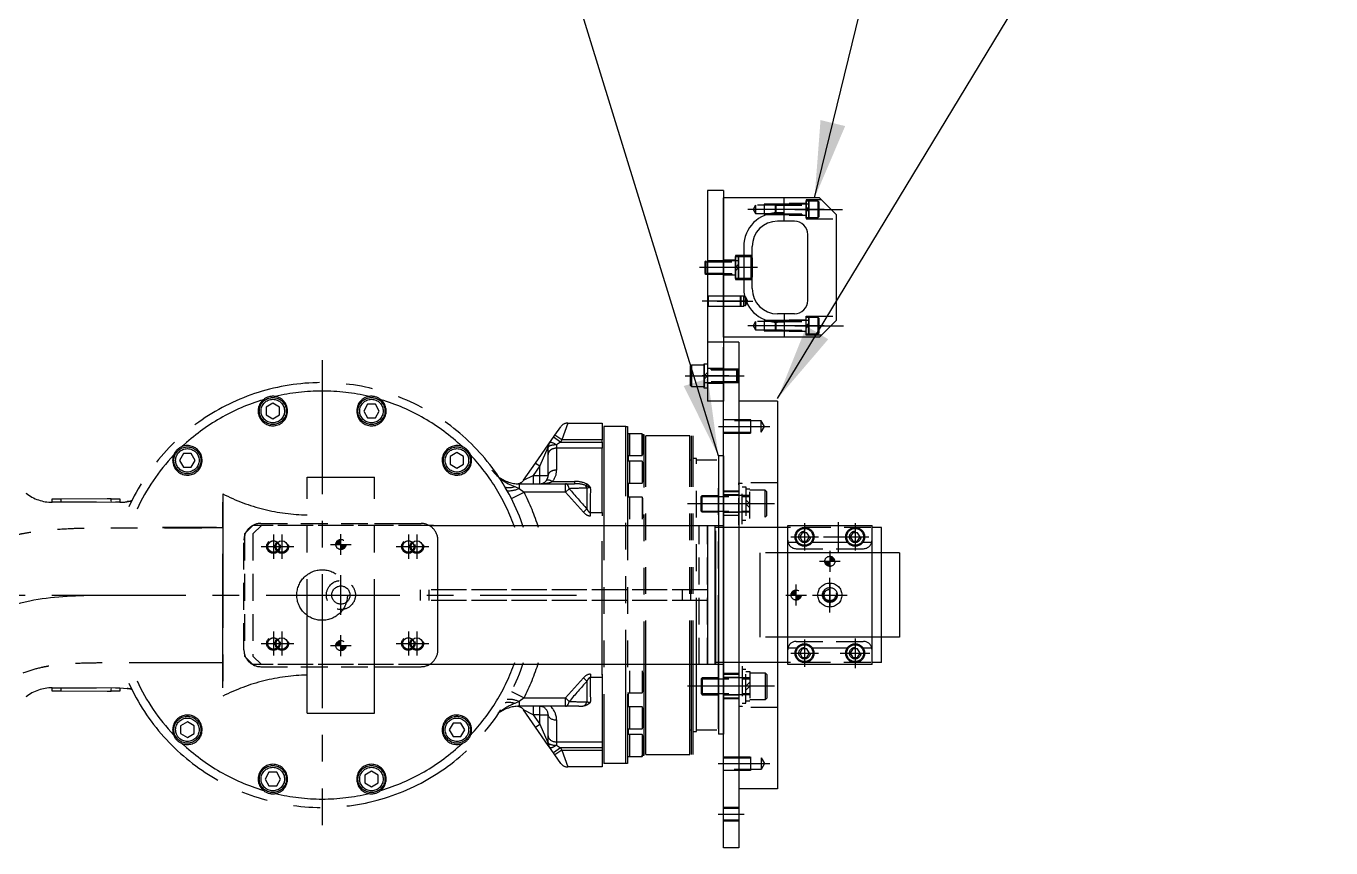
# Model space of a CAD drawing. Extents: x -2384 to 29887, y -2542 to 22350.
# Drawn here: x 3274 to 4048, y 2813 to 3300 of the extents above; entities that cross this region are included whole.
import ezdxf

# ---------------------------------------------------------------- set-up
doc = ezdxf.new("R2010")
doc.units = 0
doc.header["$LTSCALE"] = 63.5
doc.header["$MEASUREMENT"] = 0
for name, pattern in [('CENTER', [2, 1.25, -0.25, 0.25, -0.25]), ('HIDDEN', [0.375, 0.25, -0.125]), ('PHANTOM', [2.5, 1.25, -0.25, 0.25, -0.25, 0.25, -0.25])]:
    doc.linetypes.add(name, pattern=pattern)
doc.layers.get('0').update_dxf_attribs({"linetype": 'CONTINUOUS'})
for name, color, linetype in [('1', 4, 'HIDDEN'), ('2', 2, 'CENTER'), ('3', 3, 'CONTINUOUS'), ('4', 6, 'PHANTOM'), ('5', 1, 'PHANTOM'), ('Umbilical', 1, 'PHANTOM')]:
    doc.layers.add(name, color=color, linetype=linetype)
doc.styles.add('ROMANS', font='ROMANS.shx')
doc.styles.get("Standard").update_dxf_attribs({"font": 'romans.shx'})
doc.dimstyles.get("Standard").update_dxf_attribs({"dimtxt": 0.18, "dimasz": 0.18, "dimexe": 0.18, "dimexo": 0.0625, "dimgap": 0.09, "dimtad": 0, "dimtih": 1, "dimtoh": 1, "dimdec": 4, "dimzin": 0, "dimdsep": 46, "dimtxsty": 'Standard', "dimcen": 0.09, "dimadec": 0, "dimazin": 0, "dimtfac": 1, "dimtdec": 4, "dimtofl": 0, "dimtmove": 0, "dimatfit": 3, "dimfxl": 1, "dimtolj": 1, "dimtzin": 0, "dimarcsym": 0})

# ---------------------------------------------------------------- blocks, each defined once
blk = doc.blocks.new('TAPPM8pS', base_point=(1764.92, -692.37))
blk.add_circle((1764.92, -692.37), 3.4)
at = {"layer": '1'}
blk.add_circle((1764.92, -692.37), 4, dxfattribs=at)
at = {"layer": '2'}
for p, q in [((1764.92, -685.2), (1764.92, -699.55)), ((1757.75, -692.37), (1772.1, -692.37))]:
    blk.add_line(p, q, dxfattribs=at)
blk = doc.blocks.new('R2000IB210F-AX3-LH')
at = {"lineweight": 0}
for p, q in [((1120, 282), (1125, 282)), ((1120, 280), (1120, 282)), ((1160, 280), (1120, 280)), ((1125, 282), (1125, 280)), ((1155, 282), (1125, 282)), ((1155, 280), (1155, 282)), ((1155, 282), (1160, 282)), ((1160, 282), (1160, 280)), ((1166.83, 280.4), (1164.44, 280.4)), ((1167, 281), (1167.13, 281)), ((1120, 170), (1160, 170)), ((1120, 168), (1120, 170)), ((1125, 168), (1120, 168)), ((1125, 170), (1125, 168)), ((1125, 168), (1155, 168)), ((1155, 168), (1155, 170)), ((1160, 168), (1155, 168)), ((1160, 170), (1164.44, 169.6)), ((1160, 170), (1160, 168)), ((1164.44, 169.6), (1166.83, 169.6)), ((1167.13, 169), (1167, 169))]:
    blk.add_line(p, q, dxfattribs=at)
at = {"linetype": 'CENTER'}
blk.add_line((-150.23, 225), (1430.89, 225), dxfattribs=at)
blk.add_circle((1280, 225), 15)
at = {"lineweight": 0}
for centre, start, end in [((1120, 305), 231.57311, 270), ((1160, 305), 270, 280.21864), ((1160, 305), 280.21864, 286.2602), ((1120, 145), 90, 128.42689), ((1160, 145), 73.7398, 79.78136)]:
    blk.add_arc(centre, 25, start, end, dxfattribs=at)
blk = doc.blocks.new('PLAINM10NsS', base_point=(6733.03, -3632.43))
for p, q in [((6733.03, -3622.43), (6735.33, -3622.43)), ((6733.03, -3642.43), (6733.03, -3622.43)), ((6735.33, -3622.43), (6735.33, -3642.43)), ((6735.33, -3642.43), (6733.03, -3642.43))]:
    blk.add_line(p, q)
blk = doc.blocks.new('TAPPM8x16-0000sH', base_point=(898.42, 475.15))
at = {"layer": '1'}
for p, q in [((914.42, 479.15), (898.42, 479.15)), ((920.67, 478.55), (898.42, 478.55)), ((914.42, 471.15), (914.42, 479.15)), ((920.67, 471.75), (920.67, 478.55)), ((922.64, 475.15), (920.67, 478.55)), ((920.67, 471.75), (922.64, 475.15)), ((898.42, 471.75), (920.67, 471.75)), ((898.42, 471.15), (914.42, 471.15))]:
    blk.add_line(p, q, dxfattribs=at)
at = {"layer": '2'}
blk.add_line((895.25, 475.15), (925.81, 475.15), dxfattribs=at)
blk = doc.blocks.new('HCLWM6sH', base_point=(214.3, 633.31))
at = {"layer": '1'}
for p, q in [((214.3, 638.31), (215.85, 638.31)), ((214.3, 628.31), (214.3, 638.31)), ((214.3, 633.31), (215.85, 634.86)), ((215.85, 638.31), (215.85, 628.31)), ((214.3, 631.76), (215.85, 633.31)), ((215.85, 628.31), (214.3, 628.31))]:
    blk.add_line(p, q, dxfattribs=at)
blk = doc.blocks.new('RDLWM8SS', base_point=(635.58, 1282.78))
for p, q in [((635.58, 1290.01), (637.56, 1290.01)), ((635.58, 1275.54), (635.58, 1290.01)), ((635.58, 1282.78), (637.56, 1284.76)), ((637.56, 1290.01), (637.56, 1275.54)), ((635.58, 1280.8), (637.56, 1282.78)), ((637.56, 1275.54), (635.58, 1275.54))]:
    blk.add_line(p, q)
blk = doc.blocks.new('TAPHM8x9-0000sH', base_point=(920.72, 1052.15))
at = {"layer": '1'}
for p, q in [((929.72, 1056.15), (920.72, 1056.15)), ((929.72, 1055.55), (920.72, 1055.55)), ((920.72, 1048.75), (929.72, 1048.75)), ((920.72, 1048.15), (929.72, 1048.15))]:
    blk.add_line(p, q, dxfattribs=at)
at = {"layer": '2'}
blk.add_line((917.55, 1052.15), (932.9, 1052.15), dxfattribs=at)
blk = doc.blocks.new('CLHOLEM8x9-5250sH', base_point=(907.95, 475.15))
at = {"layer": '1'}
for p, q in [((917.47, 479.55), (907.95, 479.55)), ((907.95, 470.75), (917.47, 470.75))]:
    blk.add_line(p, q, dxfattribs=at)
at = {"layer": '2'}
blk.add_line((904.77, 475.15), (920.65, 475.15), dxfattribs=at)
blk = doc.blocks.new('SHCSM8x20-0000sS', base_point=(932.23, 792.15))
for p, q in [((924.23, 797.85), (925.03, 798.65)), ((924.23, 786.45), (924.23, 797.85)), ((925.03, 785.65), (925.03, 798.65)), ((925.03, 798.65), (932.23, 798.65)), ((932.23, 798.65), (932.23, 785.65)), ((925.03, 785.65), (924.23, 786.45)), ((932.23, 785.65), (925.03, 785.65))]:
    blk.add_line(p, q)
at = {"layer": '1'}
for p, q in [((951.69, 796.15), (932.23, 796.15)), ((952.23, 795.61), (932.23, 795.61)), ((952.23, 795.61), (951.69, 796.15)), ((951.69, 788.15), (951.69, 796.15)), ((952.23, 788.69), (952.23, 795.61)), ((952.23, 788.69), (932.23, 788.69)), ((932.23, 788.15), (951.69, 788.15)), ((951.69, 788.15), (952.23, 788.69))]:
    blk.add_line(p, q, dxfattribs=at)
at = {"layer": '2'}
blk.add_line((921.05, 792.15), (955.4, 792.15), dxfattribs=at)
blk = doc.blocks.new('TAPPM6x12-0000sH', base_point=(355.96, 206.86))
at = {"layer": '1'}
for p, q in [((367.96, 209.86), (355.96, 209.86)), ((372.96, 209.36), (355.96, 209.36)), ((367.96, 203.86), (367.96, 209.86)), ((372.96, 204.36), (372.96, 209.36)), ((374.4, 206.86), (372.96, 209.36)), ((355.96, 204.36), (372.96, 204.36)), ((355.96, 203.86), (367.96, 203.86)), ((372.96, 204.36), (374.4, 206.86))]:
    blk.add_line(p, q, dxfattribs=at)
at = {"layer": '2'}
blk.add_line((352.78, 206.86), (377.58, 206.86), dxfattribs=at)
blk = doc.blocks.new('SHCSM6x20-0000sH', base_point=(1454.46, 1115.01))
at = {"layer": '1'}
for p, q in [((1448.46, 1119.41), (1449.06, 1120.01)), ((1448.46, 1110.61), (1448.46, 1119.41)), ((1449.06, 1110.01), (1449.06, 1120.01)), ((1449.06, 1120.01), (1454.46, 1120.01)), ((1454.46, 1120.01), (1454.46, 1110.01)), ((1474.04, 1118.01), (1454.46, 1118.01)), ((1474.46, 1117.59), (1454.46, 1117.59)), ((1474.46, 1117.59), (1474.04, 1118.01)), ((1474.04, 1112.01), (1474.04, 1118.01)), ((1474.46, 1112.43), (1474.46, 1117.59)), ((1449.06, 1110.01), (1448.46, 1110.61)), ((1454.46, 1110.01), (1449.06, 1110.01)), ((1474.46, 1112.43), (1454.46, 1112.43)), ((1454.46, 1112.01), (1474.04, 1112.01)), ((1474.04, 1112.01), (1474.46, 1112.43))]:
    blk.add_line(p, q, dxfattribs=at)
at = {"layer": '2'}
blk.add_line((1445.28, 1115.01), (1477.63, 1115.01), dxfattribs=at)
blk = doc.blocks.new('TAPHM8x9-5250sH', base_point=(522.82, 237.82))
at = {"layer": '1'}
for p, q in [((532.34, 241.82), (522.82, 241.82)), ((532.34, 241.22), (522.82, 241.22)), ((522.82, 234.42), (532.34, 234.42)), ((522.82, 233.82), (532.34, 233.82))]:
    blk.add_line(p, q, dxfattribs=at)
at = {"layer": '2'}
blk.add_line((519.64, 237.82), (535.52, 237.82), dxfattribs=at)
blk = doc.blocks.new('REAMM6x9-5250sH', base_point=(522.82, 257.82))
at = {"layer": '1'}
for p, q in [((532.34, 260.82), (522.82, 260.82)), ((522.82, 254.82), (532.34, 254.82))]:
    blk.add_line(p, q, dxfattribs=at)
at = {"layer": '2'}
blk.add_line((519.64, 257.82), (535.52, 257.82), dxfattribs=at)
blk = doc.blocks.new('SHCSM8x20-0000sH', base_point=(911.75, 727.87))
at = {"layer": '1'}
for p, q in [((903.75, 733.57), (904.55, 734.37)), ((903.75, 722.17), (903.75, 733.57)), ((904.55, 721.37), (904.55, 734.37)), ((904.55, 734.37), (911.75, 734.37)), ((911.75, 734.37), (911.75, 721.37)), ((931.21, 731.87), (911.75, 731.87)), ((931.75, 731.33), (911.75, 731.33)), ((931.75, 731.33), (931.21, 731.87)), ((931.21, 723.87), (931.21, 731.87)), ((931.75, 724.41), (931.75, 731.33)), ((904.55, 721.37), (903.75, 722.17)), ((911.75, 721.37), (904.55, 721.37)), ((931.75, 724.41), (911.75, 724.41)), ((911.75, 723.87), (931.21, 723.87)), ((931.21, 723.87), (931.75, 724.41))]:
    blk.add_line(p, q, dxfattribs=at)
at = {"layer": '2'}
blk.add_line((900.58, 727.87), (934.93, 727.87), dxfattribs=at)
blk = doc.blocks.new('HCLWM8sH', base_point=(1548.37, 1549.57))
at = {"layer": '1'}
for p, q in [((1548.37, 1556.07), (1550.34, 1556.07)), ((1548.37, 1543.07), (1548.37, 1556.07)), ((1550.34, 1556.07), (1550.34, 1543.07)), ((1548.37, 1549.57), (1550.34, 1551.54)), ((1548.37, 1547.6), (1550.34, 1549.57)), ((1550.34, 1543.07), (1548.37, 1543.07))]:
    blk.add_line(p, q, dxfattribs=at)
blk = doc.blocks.new('EN28734M6x20-0000sH', base_point=(910.25, 747.87))
at = {"layer": '1'}
for p, q in [((910.25, 750.47), (910.25, 745.27)), ((929.85, 750.87), (910.65, 750.87)), ((910.65, 750.87), (910.65, 744.87)), ((930.25, 750.31), (929.85, 750.87)), ((929.85, 744.87), (929.85, 750.87)), ((910.65, 744.87), (929.85, 744.87)), ((929.85, 744.87), (930.25, 745.44)), ((930.25, 745.44), (930.25, 750.31))]:
    blk.add_line(p, q, dxfattribs=at)
for centre, start, end in [((910.65, 750.47), 90, 180), ((910.65, 745.27), 180, 270)]:
    blk.add_arc(centre, 0.4, start, end, dxfattribs=at)
at = {"layer": '2'}
blk.add_line((907.07, 747.87), (933.42, 747.87), dxfattribs=at)
blk = doc.blocks.new('TAPHM8pS', base_point=(1106.63, 631.72))
blk.add_circle((1106.63, 631.72), 3.4)
at = {"layer": '1'}
blk.add_circle((1106.63, 631.72), 4, dxfattribs=at)
at = {"layer": '2'}
for p, q in [((1106.63, 638.9), (1106.63, 624.55)), ((1099.45, 631.72), (1113.8, 631.72))]:
    blk.add_line(p, q, dxfattribs=at)
blk = doc.blocks.new('DWLHM6pS', base_point=(19682.26, 2852.89))
for p, q in [((19682.26, 2855.89), (19685.26, 2852.89)), ((19682.26, 2855.53), (19684.9, 2852.89)), ((19682.26, 2855.17), (19684.54, 2852.89)), ((19682.64, 2855.87), (19685.23, 2853.28)), ((19683.09, 2855.77), (19685.14, 2853.73)), ((19683.71, 2855.52), (19684.88, 2854.34)), ((19682.26, 2849.89), (19679.26, 2852.89)), ((19679.28, 2852.51), (19681.87, 2849.92)), ((19679.37, 2852.05), (19681.42, 2850.01)), ((19679.61, 2852.89), (19682.26, 2850.25)), ((19679.63, 2851.44), (19680.8, 2850.27)), ((19679.97, 2852.89), (19682.26, 2850.61)), ((19680.33, 2852.89), (19682.26, 2850.97)), ((19680.69, 2852.89), (19682.26, 2851.33)), ((19681.05, 2852.89), (19682.26, 2851.69)), ((19681.41, 2852.89), (19682.26, 2852.05)), ((19681.77, 2852.89), (19682.26, 2852.41)), ((19682.13, 2852.89), (19682.26, 2852.77)), ((19682.26, 2854.81), (19684.18, 2852.89)), ((19682.26, 2854.46), (19683.82, 2852.89)), ((19682.26, 2854.1), (19683.46, 2852.89)), ((19682.26, 2853.74), (19683.1, 2852.89)), ((19682.26, 2853.38), (19682.74, 2852.89)), ((19682.26, 2853.02), (19682.38, 2852.89))]:
    blk.add_line(p, q)
blk.add_circle((19682.26, 2852.89), 3)
at = {"layer": '2'}
for p, q in [((19682.26, 2859.07), (19682.26, 2846.72)), ((19676.08, 2852.89), (19688.43, 2852.89))]:
    blk.add_line(p, q, dxfattribs=at)
blk = doc.blocks.new('CBOREM10x1-0000eS', base_point=(20607.06, 2546.46))
blk.add_circle((20607.06, 2546.46), 5.4)
at = {"layer": '1'}
blk.add_circle((20607.06, 2546.46), 8.62, dxfattribs=at)
at = {"layer": '2'}
for p, q in [((20607.06, 2558.26), (20607.06, 2534.66)), ((20595.26, 2546.46), (20618.86, 2546.46))]:
    blk.add_line(p, q, dxfattribs=at)
blk = doc.blocks.new('A$C5BD524A2')
for p, q in [((-20, 70), (20, 70)), ((-20, -70), (-20, 70)), ((20, -70), (20, 70)), ((-70, 60), (-70, -60)), ((-70, -55), (-70, 55)), ((20, 42.5), (47.5, 42.5)), ((57.5, -32.5), (57.5, 32.5)), ((20, -42.5), (47.5, -42.5)), ((-20, -70), (20, -70))]:
    blk.add_line(p, q)
for centre, radius, start, end in [((-17.92, 162.18), 114.69, 242.99208, 268.95953), ((47.5, 32.5), 10, 0, 90), ((47.5, -32.5), 10, 270, 0), ((-17.92, -162.18), 114.69, 91.04047, 117.00792)]:
    blk.add_arc(centre, radius, start, end)
at = {"layer": '1'}
for p, q in [((-47.5, 42.5), (20, 42.5)), ((-57.5, -32.5), (-57.5, 32.5)), ((-47.5, -42.5), (20, -42.5))]:
    blk.add_line(p, q, dxfattribs=at)
for centre, start, end in [((-47.5, 32.5), 90, 180), ((-47.5, -32.5), 180, 270)]:
    blk.add_arc(centre, 10, start, end, dxfattribs=at)
for p in [(-40, 28.75), (40, 28.75), (-40, -28.75), (40, -28.75)]:
    blk.add_blockref('TAPHM8pS', p)
at = {"rotation": 90}
blk.add_blockref('CBOREM10x1-0000eS', (0, 0), dxfattribs=at)
at = {"layer": '1', "rotation": 90}
for p in [(0, 30), (0, -30)]:
    blk.add_blockref('DWLHM6pS', p, dxfattribs=at)
blk = doc.blocks.new('SHCSM6PS', base_point=(-948.03, 713.73))
blk.add_lwpolyline([(-945.14, 713.73), (-946.59, 716.23), (-949.47, 716.23), (-950.92, 713.73), (-949.47, 711.23), (-946.59, 711.23), (-945.14, 713.73), (-945.14, 713.73)])
blk.add_circle((-948.03, 713.73), 5)
at = {"layer": '2'}
for p, q in [((-948.03, 721.91), (-948.03, 705.56)), ((-956.2, 713.73), (-939.85, 713.73))]:
    blk.add_line(p, q, dxfattribs=at)
blk = doc.blocks.new('CBOREM8pS', base_point=(321.46, 373.36))
for radius in [7.12, 4.4, 4.4]:
    blk.add_circle((321.46, 373.36), radius)
at = {"layer": '2'}
for p, q in [((321.46, 383.66), (321.46, 363.06)), ((311.16, 373.36), (331.76, 373.36))]:
    blk.add_line(p, q, dxfattribs=at)
blk = doc.blocks.new('A$C0C330AD6')
for p, q in [((-6.52, 240), (-6.52, 115)), ((3, 240), (-6.52, 240)), ((3, 240), (3, 115)), ((3, 235.55), (3, 153)), ((3, 153), (3, 235.55)), ((39, 235.55), (3, 235.55)), ((60, 235.55), (39, 235.55)), ((39, 221.78), (39, 235.55)), ((60, 235.55), (70, 225.55)), ((39, 226.78), (35, 226.78)), ((70, 163), (70, 225.55)), ((39, 221.78), (35, 221.78)), ((45, 221.78), (39, 221.78)), ((53, 174.78), (53, 213.78)), ((15, 206.78), (15, 181.78)), ((20, 181.78), (20, 206.78)), ((39, 166.78), (35, 166.78)), ((45, 166.78), (39, 166.78)), ((39, 166.78), (39, 153)), ((70, 163), (60, 153)), ((39, 161.78), (35, 161.78)), ((3, 150), (-6.52, 150)), ((39, 153), (3, 153)), ((12, 150), (3, 150)), ((3, -150), (3, 147)), ((12, 150), (12, -150)), ((60, 153), (39, 153)), ((3, 115), (-6.52, 115)), ((35, 115), (12, 115)), ((35, 115), (35, -115)), ((3, 82.5), (0, 82.5)), ((0, 82.5), (0, -82.5)), ((3, 82.5), (3, -82.5)), ((-10.31, 58.47), (-9.65, 59.13)), ((-10.31, 49.79), (-10.31, 58.47)), ((-9.65, 59.13), (0, 59.13)), ((-9.65, 49.13), (-9.65, 59.13)), ((-9.65, 49.13), (-10.31, 49.79)), ((0, 49.13), (-9.65, 49.13)), ((-171.63, 41.3), (-2, 41.3)), ((-6.52, 41.3), (-6.52, -41.3)), ((-2, -41.3), (-2, 41.3)), ((41.04, 40), (-2, 40)), ((-2, -40), (-2, 40)), ((41.04, 41.3), (91.04, 41.3)), ((41.04, -41.3), (41.04, 41.3)), ((91.04, -41.3), (91.04, 41.3)), ((96.64, 40), (91.04, 40)), ((96.64, -40), (96.64, 40)), ((41.04, 31.27), (46.43, 31.27)), ((55.65, 31.27), (76.43, 31.27)), ((85.65, 31.27), (91.04, 31.27)), ((41.04, -31.28), (46.43, -31.28)), ((55.65, -31.28), (76.43, -31.28)), ((85.65, -31.28), (91.04, -31.28)), ((-2, -41.3), (-171.63, -41.3)), ((41.04, -40), (-2, -40)), ((91.04, -41.3), (41.04, -41.3)), ((96.64, -40), (91.04, -40)), ((-9.65, -49.13), (-10.31, -49.79)), ((-10.31, -49.79), (-10.31, -58.47)), ((0, -49.13), (-9.65, -49.13)), ((-9.65, -49.13), (-9.65, -59.13)), ((-10.31, -58.47), (-9.65, -59.13)), ((-9.65, -59.13), (0, -59.13)), ((3, -82.5), (0, -82.5)), ((35, -115), (12, -115)), ((12, -150), (3, -150))]:
    blk.add_line(p, q)
for centre in [(51.04, 34.5), (81.04, 34.5), (81.04, -34.5)]:
    blk.add_circle(centre, 5.62)
for centre, radius, start, end in [((35, 206.78), 20, 90, 180), ((35, 206.78), 15, 90, 180), ((45, 213.78), 8, 0, 90), ((35, 181.78), 20, 180, 270), ((35, 181.78), 15, 180, 270), ((45, 174.78), 8, 270, 0)]:
    blk.add_arc(centre, radius, start, end)
at = {"layer": '1'}
for p, q in [((52, 232.18), (42, 232.18)), ((61.15, 234.4), (52, 234.4)), ((52, 234.4), (52, 223.15)), ((42, 225.38), (52, 225.38)), ((52, 223.15), (70, 223.15)), ((20, 201.4), (10, 201.4)), ((10, 201.4), (10, 187.15)), ((10, 198.68), (3, 198.68)), ((3, 189.88), (10, 189.88)), ((10, 187.15), (20, 187.15)), ((15, 177.28), (3, 177.28)), ((3, 171.28), (15, 171.28)), ((15, 171.28), (15, 177.28)), ((15.99, 176.88), (15, 176.88)), ((15, 171.68), (15.99, 171.68)), ((15.99, 171.68), (15.99, 176.88)), ((17.49, 174.28), (15.99, 176.88)), ((15.99, 171.68), (17.49, 174.28)), ((42, 163.18), (52, 163.18)), ((52, 154.15), (52, 165.4)), ((52, 165.4), (70, 165.4)), ((52, 156.38), (42, 156.38)), ((61.15, 154.15), (52, 154.15)), ((12, 41.63), (12, 66.63)), ((35, 66.63), (12, 66.63)), ((14, 66.13), (12, 66.13)), ((14, 42.13), (14, 66.13)), ((16.3, 62.89), (16.3, 45.36)), ((18.69, 62.89), (16.3, 62.89)), ((18.69, 45.36), (18.69, 62.89)), ((27.69, 62.13), (18.69, 62.13)), ((27.69, 46.13), (27.69, 62.13)), ((28.69, 61.13), (27.69, 62.13)), ((-9.65, 58.47), (18.69, 58.47)), ((18.69, 59.13), (0, 59.13)), ((12, 61.63), (3, 61.63)), ((12, 61.13), (3, 61.13)), ((3, 61.13), (3, 47.13)), ((12, 59.38), (3, 59.38)), ((18.69, 54.13), (16.3, 56.52)), ((28.69, 47.13), (28.69, 61.13)), ((-9.65, 49.79), (18.69, 49.79)), ((18.69, 49.13), (0, 49.13)), ((12, 48.88), (3, 48.88)), ((12, 47.13), (3, 47.13)), ((18.69, 51.74), (16.3, 54.13)), ((27.69, 46.13), (28.69, 47.13)), ((-281, 36.3), (-276, 41.3)), ((-173.88, 41.3), (-276, 41.3)), ((-11.52, -41.3), (-11.52, 41.3)), ((90.4, 40), (41.46, 40)), ((-281, 36.3), (-281, -36.3)), ((46.04, 27.5), (86.04, 27.5)), ((-176.62, -3.17), (-176.62, 3.18)), ((-11.52, 3.18), (-176.62, 3.18)), ((-21.52, 3.18), (-21.52, -3.17)), ((-11.52, -3.17), (-176.62, -3.17)), ((46.04, -27.5), (86.04, -27.5)), ((-281, -36.3), (-276, -41.3)), ((-173.88, -41.3), (-276, -41.3)), ((12, -41.63), (12, -66.63)), ((14, -42.13), (14, -66.13)), ((16.3, -62.89), (16.3, -45.36)), ((16.3, -45.36), (18.69, -45.36)), ((18.69, -45.36), (18.69, -62.89)), ((18.69, -46.13), (27.69, -46.13)), ((27.69, -46.13), (28.69, -47.13)), ((27.69, -46.13), (27.69, -62.13)), ((90.3, -40), (41.39, -40)), ((-9.65, -49.79), (18.69, -49.79)), ((18.69, -49.13), (0, -49.13)), ((12, -46.63), (3, -46.63)), ((3, -61.13), (3, -47.13)), ((12, -47.13), (3, -47.13)), ((12, -48.88), (3, -48.88)), ((18.69, -51.74), (16.3, -54.13)), ((18.69, -54.13), (16.3, -56.52)), ((28.69, -47.13), (28.69, -61.13)), ((-9.65, -58.47), (18.69, -58.47)), ((18.69, -59.13), (0, -59.13)), ((12, -59.38), (3, -59.38)), ((12, -61.13), (3, -61.13)), ((12, -61.63), (3, -61.63)), ((28.69, -61.13), (27.69, -62.13)), ((14, -66.13), (12, -66.13)), ((35, -66.63), (12, -66.63)), ((18.69, -62.89), (16.3, -62.89)), ((27.69, -62.13), (18.69, -62.13))]:
    blk.add_line(p, q, dxfattribs=at)
for centre in [(51.04, 34.5), (51.04, 34.5), (81.04, 34.5), (81.04, 34.5), (51.04, -34.5), (51.04, -34.5), (81.04, -34.5), (81.04, -34.5)]:
    blk.add_circle(centre, 3.4, dxfattribs=at)
for centre, start, end in [((46.04, 32.5), 180, 270), ((86.04, 32.5), 270, 0), ((46.04, -32.5), 90, 180), ((86.04, -32.5), 0, 90)]:
    blk.add_arc(centre, 5, start, end, dxfattribs=at)
at = {"layer": '2'}
for p, q in [((45.18, 228.78), (73.54, 228.78)), ((23.18, 194.28), (1.83, 194.28)), ((-0.72, 174.28), (20.38, 174.28)), ((45.18, 159.78), (74.15, 159.78)), ((33.24, 54.13), (-18.46, 54.13)), ((71.04, 43.3), (71.04, 25.7)), ((62.24, 34.5), (79.84, 34.5)), ((81.04, -25.7), (81.04, -43.3)), ((72.24, -34.5), (89.84, -34.5)), ((33.24, -54.13), (-18.46, -54.13))]:
    blk.add_line(p, q, dxfattribs=at)
at = {"layer": '4'}
for p, q in [((24.74, -25), (24.74, 25)), ((107.34, 25), (24.74, 25)), ((107.34, 25), (107.34, -25)), ((107.34, -25), (24.74, -25))]:
    blk.add_line(p, q, dxfattribs=at)
at = {"layer": '5'}
blk.add_circle((51.04, -34.5), 5.62, dxfattribs=at)
at = {"rotation": 180}
for name, p in [('SHCSM6x20-0000sH', (53.55, 228.78)), ('HCLWM6sH', (53.55, 228.78)), ('TAPPM6x12-0000sH', (39, 228.78)), ('SHCSM8x20-0000sH', (11.97, 194.28)), ('TAPHM8x9-5250sH', (3, 194.28)), ('HCLWM8sH', (11.97, 194.28)), ('REAMM6x9-5250sH', (3, 174.28)), ('EN28734M6x20-0000sH', (13.48, 174.28)), ('TAPPM6x12-0000sH', (39, 159.78)), ('SHCSM6x20-0000sH', (53.55, 159.78)), ('HCLWM6sH', (53.55, 159.78)), ('CLHOLEM8x9-5250sH', (3, 130))]:
    blk.add_blockref(name, p, dxfattribs=at)
for name, p in [('SHCSM8x20-0000sS', (-8.5, 130)), ('TAPHM8x9-0000sH', (3, 130)), ('TAPPM8x16-0000sH', (3.1, 100)), ('TAPPM8pS', (-263.88, 28.75)), ('TAPPM8pS', (-183.88, 28.75)), ('TAPPM8pS', (-263.88, -28.75)), ('TAPPM8pS', (-183.88, -28.75)), ('TAPHM8x9-0000sH', (3, -130))]:
    blk.add_blockref(name, p)
at = {"extrusion": (0, 0, -1), "xscale": -1, "zscale": -1}
blk.add_blockref('RDLWM8SS', (8.5, 130), dxfattribs=at)
at = {"xscale": -1, "rotation": 180}
blk.add_blockref('TAPPM8x16-0000sH', (3, -100), dxfattribs=at)
at = {"layer": '1'}
for name, p in [('PLAINM10NsS', (14, 54.13)), ('DWLHM6pS', (66.04, 20)), ('TAPHM8pS', (66.04, 0))]:
    blk.add_blockref(name, p, dxfattribs=at)
at = {"layer": '1', "rotation": 90}
for name, p in [('DWLHM6pS', (46.04, 0)), ('TAPHM8pS', (66.04, 0))]:
    blk.add_blockref(name, p, dxfattribs=at)
at = {"layer": '1', "xscale": -1, "rotation": 180}
blk.add_blockref('PLAINM10NsS', (14, -54.13), dxfattribs=at)
at = {"layer": '4'}
for p in [(51.04, 34.5), (81.04, 34.5), (51.04, -34.5), (81.04, -34.5)]:
    blk.add_blockref('SHCSM6PS', p, dxfattribs=at)
at = {"layer": '4', "rotation": 90}
blk.add_blockref('CBOREM8pS', (66.04, 0), dxfattribs=at)
at = {"layer": 'Umbilical'}
blk.add_blockref('A$C5BD524A2', (-223.88, 0), dxfattribs=at)

msp = doc.modelspace()

# ---------------------------------------------------------------- linework, layer by layer
at = {"layer": '1'}
for p, q in [((3408.38, 2998.85), (3413.38, 3003.85)), ((3515.5, 3003.85), (3413.38, 3003.85)), ((3677.86, 2921.25), (3677.86, 3003.85)), ((3408.38, 2998.85), (3408.38, 2926.25)), ((3512.76, 2959.37), (3512.76, 2965.72)), ((3677.86, 2965.72), (3512.76, 2965.72)), ((3667.86, 2965.72), (3667.86, 2959.37)), ((3677.86, 2959.37), (3512.76, 2959.37)), ((3408.38, 2926.25), (3413.38, 2921.25)), ((3515.5, 2921.25), (3413.38, 2921.25))]:
    msp.add_line(p, q, dxfattribs=at)
at = {"layer": '2'}
msp.add_line((3449.38, 3101.86), (3449.38, 2826.11), dxfattribs=at)
msp.add_spline([(2527.16, 3267.55), (2592.96, 3244.2), (2712.33, 3159.68), (2764.87, 3075.09), (2869.92, 2937.13), (2987.75, 2884.54), (3122.06, 2896.37), (3233.45, 2943.68), (3276.12, 2959.14), (3315.51, 2962.55)], degree=3, dxfattribs=at)
at = {"layer": '3'}
msp.add_line((3684.38, 3041.97), (3684.38, 2880.05), dxfattribs=at)
at = {"layer": '4'}
for p, q in [((3420.13, 3076.32), (3416.13, 3074.01)), ((3416.13, 3074.01), (3416.13, 3069.39)), ((3424.13, 3074.01), (3420.13, 3076.32)), ((3424.13, 3069.39), (3424.13, 3074.01)), ((3476.32, 3075.7), (3474.01, 3071.7)), ((3474.01, 3071.7), (3476.32, 3067.7)), ((3480.94, 3075.7), (3476.32, 3075.7)), ((3483.25, 3071.7), (3480.94, 3075.7)), ((3480.94, 3067.7), (3483.25, 3071.7)), ((3416.13, 3069.39), (3420.13, 3067.08)), ((3420.13, 3067.08), (3424.13, 3069.39)), ((3476.32, 3067.7), (3480.94, 3067.7)), ((3595, 3064.55), (3591.52, 3054.55)), ((3595, 3064.55), (3615.38, 3064.55)), ((3615.38, 3064.55), (3615.38, 3054.55)), ((3584.27, 3052.87), (3586.52, 3056.11)), ((3586.52, 3056.11), (3587.42, 3057.4)), ((3590.63, 3053.26), (3586.52, 3056.11)), ((3587.42, 3057.4), (3590.89, 3062.4)), ((3591.52, 3054.55), (3587.42, 3057.4)), ((3629.38, 3062.55), (3616.38, 3062.55)), ((3616.38, 3062.55), (3616.38, 2862.55)), ((3629.38, 2862.55), (3629.38, 3062.55)), ((3629.38, 3062.55), (3630.38, 3062.55)), ((3630.38, 3062.55), (3630.38, 2862.55)), ((3631.58, 3058.25), (3630.38, 3058.25)), ((3631.58, 3045.25), (3631.58, 3058.25)), ((3639.08, 3058.25), (3631.58, 3058.25)), ((3631.58, 3058.25), (3631.58, 3045.25)), ((3639.08, 3045.25), (3639.08, 3058.25)), ((3639.58, 3057.38), (3639.08, 3058.25)), ((3639.08, 3057.55), (3639.08, 3058.25)), ((3640.38, 3057.55), (3639.49, 3057.55)), ((3639.58, 3046.11), (3639.58, 3057.38)), ((3640.38, 2867.55), (3640.38, 3057.55)), ((3641.25, 2868.05), (3641.25, 3057.05)), ((3667.38, 3057.05), (3641.25, 3057.05)), ((3667.38, 2868.05), (3667.38, 3057.05)), ((3668.38, 2868.05), (3668.38, 3057.05)), ((3669.38, 2868.05), (3669.38, 3057.05)), ((3575.92, 3040.84), (3583.48, 3051.73)), ((3583.11, 3050.02), (3578.38, 3039.13)), ((3583.11, 3050.02), (3583.38, 3050.02)), ((3583.38, 3046), (3583.38, 3050.02)), ((3583.48, 3051.73), (3584.27, 3052.87)), ((3590.63, 3053.26), (3588.38, 3051.64)), ((3588.38, 3051.64), (3588.38, 3049.63)), ((3615.38, 3049.63), (3588.38, 3049.63)), ((3588.38, 3049.63), (3588.38, 3036.63)), ((3591.52, 3054.55), (3590.63, 3053.26)), ((3590.63, 3053.26), (3615.38, 3053.26)), ((3615.38, 3054.55), (3591.52, 3054.55)), ((3615.38, 3053.26), (3615.38, 3054.55)), ((3615.38, 3053.26), (3615.38, 3049.63)), ((3615.38, 3011.49), (3615.38, 3049.63)), ((3367.17, 3046.45), (3364.86, 3042.45)), ((3364.86, 3042.45), (3367.17, 3038.45)), ((3371.79, 3046.45), (3367.17, 3046.45)), ((3374.1, 3042.45), (3371.79, 3046.45)), ((3371.79, 3038.45), (3374.1, 3042.45)), ((3529.28, 3047.07), (3525.28, 3044.76)), ((3525.28, 3044.76), (3525.28, 3040.14)), ((3533.28, 3044.76), (3529.28, 3047.07)), ((3533.28, 3040.14), (3533.28, 3044.76)), ((3568.87, 3030.7), (3575.92, 3040.84)), ((3575.92, 3040.84), (3578.38, 3039.13)), ((3583.38, 3033.55), (3583.38, 3046)), ((3630.38, 3045.25), (3631.58, 3045.25)), ((3631.58, 3041.88), (3630.38, 3041.88)), ((3630.98, 3041.88), (3630.98, 3045.25)), ((3631.58, 3045.25), (3639.08, 3045.25)), ((3631.58, 3041.88), (3631.58, 3028.88)), ((3631.58, 3041.88), (3631.58, 3028.88)), ((3639.08, 3041.88), (3631.58, 3041.88)), ((3639.08, 3045.25), (3639.58, 3046.11)), ((3639.58, 3041.01), (3639.08, 3041.88)), ((3639.08, 3041.88), (3639.08, 3028.88)), ((3639.58, 3029.75), (3639.58, 3041.01)), ((3668.38, 3042.55), (3667.38, 3042.55)), ((3671.38, 3043.55), (3669.38, 3043.55)), ((3671.38, 2881.55), (3671.38, 3043.55)), ((3683.38, 3042.55), (3671.38, 3042.55)), ((3687.38, 3045.05), (3684.38, 3045.05)), ((3684.38, 3045.05), (3684.38, 2880.05)), ((3684.38, 2883.12), (3684.38, 3041.97)), ((3687.38, 3045.05), (3687.38, 2880.05)), ((3367.17, 3038.45), (3371.79, 3038.45)), ((3525.28, 3040.14), (3529.28, 3037.83)), ((3529.28, 3037.83), (3533.28, 3040.14)), ((3568.87, 3030.7), (3574.51, 3033.55)), ((3578.38, 3039.13), (3574.51, 3033.55)), ((3574.51, 3033.55), (3578.38, 3033.55)), ((3574.51, 3033.55), (3574.51, 3028.55)), ((3578.38, 3033.55), (3578.38, 3039.13)), ((3578.38, 3028.55), (3578.38, 3033.55)), ((3578.38, 3033.55), (3583.38, 3033.55)), ((3563.64, 3026.9), (3566.12, 3025.67)), ((3566.12, 3028.55), (3593.66, 3028.55)), ((3566.12, 3028.55), (3566.12, 3025.67)), ((3566.12, 3025.67), (3569.1, 3023.55)), ((3585.99, 3029.86), (3599.02, 3029.86)), ((3593.66, 3023.55), (3593.66, 3028.55)), ((3593.66, 3028.55), (3599.02, 3028.55)), ((3593.66, 3023.55), (3595.91, 3025.62)), ((3599.02, 3029.86), (3599.02, 3028.55)), ((3630.38, 3028.88), (3631.58, 3028.88)), ((3630.98, 3020.55), (3630.98, 3028.88)), ((3631.58, 3028.88), (3639.08, 3028.88)), ((3639.08, 3028.88), (3639.58, 3029.75)), ((3289.38, 3019.55), (3294.38, 3019.55)), ((3289.38, 3017.55), (3289.38, 3019.55)), ((3315.51, 3017.55), (3289.38, 3017.55)), ((3294.38, 3019.55), (3294.38, 3017.55)), ((3324.38, 3019.55), (3321.87, 3019.55)), ((3324.38, 3018.49), (3324.38, 3019.55)), ((3324.38, 3019.55), (3329.38, 3019.55)), ((3329.38, 3017.55), (3326.78, 3017.55)), ((3329.38, 3019.55), (3329.38, 3017.55)), ((3336.21, 3017.94), (3333.82, 3017.94)), ((3336.38, 3018.55), (3336.51, 3018.55)), ((3561.65, 3019.75), (3569.1, 3023.55)), ((3593.66, 3023.55), (3569.1, 3023.55)), ((3604.26, 3011.73), (3593.66, 3023.55)), ((3631.58, 3020.55), (3630.38, 3020.55)), ((3631.58, 3020.55), (3631.58, 3007.55)), ((3639.08, 3020.55), (3631.58, 3020.55)), ((3631.58, 3020.55), (3631.58, 3007.55)), ((3639.58, 3019.68), (3639.08, 3020.55)), ((3639.08, 3020.55), (3639.08, 3007.55)), ((3639.58, 3008.41), (3639.58, 3019.68)), ((3604.26, 3011.73), (3606.38, 3013.62)), ((3608.47, 3011.49), (3615.38, 3011.49)), ((3608.47, 3009.45), (3608.47, 3011.49)), ((3615.38, 3011.49), (3615.38, 3009.45)), ((3615.38, 2915.05), (3615.38, 3010.05)), ((3517.76, 3003.85), (3687.38, 3003.85)), ((3682.86, 2921.25), (3682.86, 3003.85)), ((3687.38, 2921.25), (3517.76, 2921.25)), ((3631.58, 2917.55), (3631.58, 2904.55)), ((3631.58, 2917.55), (3631.58, 2904.55)), ((3639.08, 2917.55), (3639.08, 2904.55)), ((3593.66, 2901.55), (3604.26, 2913.37)), ((3604.26, 2913.37), (3606.38, 2911.48)), ((3608.47, 2915.64), (3608.47, 2913.6)), ((3615.38, 2913.6), (3608.47, 2913.6)), ((3615.38, 2915.64), (3615.38, 2913.6)), ((3615.38, 2913.6), (3615.38, 2875.46)), ((3639.58, 2905.41), (3639.58, 2916.68)), ((3289.38, 2907.55), (3315.51, 2907.55)), ((3289.38, 2905.55), (3289.38, 2907.55)), ((3294.38, 2905.55), (3289.38, 2905.55)), ((3294.38, 2907.55), (3294.38, 2905.55)), ((3321.87, 2905.55), (3324.38, 2905.55)), ((3324.38, 2905.55), (3324.38, 2906.61)), ((3329.38, 2905.55), (3324.38, 2905.55)), ((3326.78, 2907.55), (3329.38, 2907.55)), ((3329.38, 2907.55), (3333.82, 2907.15)), ((3329.38, 2907.55), (3329.38, 2905.55)), ((3333.82, 2907.15), (3336.21, 2907.15)), ((3336.51, 2906.55), (3336.38, 2906.55)), ((3561.65, 2905.35), (3569.1, 2901.55)), ((3569.1, 2901.55), (3566.12, 2899.43)), ((3569.1, 2901.55), (3593.66, 2901.55)), ((3593.66, 2896.55), (3593.66, 2901.55)), ((3593.66, 2901.55), (3595.91, 2899.48)), ((3630.38, 2904.55), (3631.58, 2904.55)), ((3630.98, 2896.22), (3630.98, 2904.55)), ((3631.58, 2904.55), (3639.08, 2904.55)), ((3639.08, 2904.55), (3639.58, 2905.41)), ((3566.12, 2899.43), (3563.64, 2898.19)), ((3566.12, 2899.43), (3566.12, 2896.55)), ((3593.66, 2896.55), (3566.12, 2896.55)), ((3575.92, 2884.26), (3568.87, 2894.4)), ((3574.51, 2891.55), (3568.87, 2894.4)), ((3574.51, 2896.55), (3574.51, 2891.55)), ((3578.38, 2891.55), (3578.38, 2896.55)), ((3601.67, 2896.55), (3593.66, 2896.55)), ((3631.58, 2896.22), (3630.38, 2896.22)), ((3631.58, 2896.22), (3631.58, 2883.22)), ((3631.58, 2896.22), (3631.58, 2883.22)), ((3639.08, 2896.22), (3631.58, 2896.22)), ((3639.08, 2896.22), (3639.08, 2883.22)), ((3639.58, 2895.35), (3639.08, 2896.22)), ((3639.58, 2884.08), (3639.58, 2895.35)), ((3369.48, 2887.26), (3365.48, 2884.95)), ((3373.48, 2884.95), (3369.48, 2887.26)), ((3526.98, 2886.64), (3524.67, 2882.64)), ((3531.59, 2886.64), (3526.98, 2886.64)), ((3533.9, 2882.64), (3531.59, 2886.64)), ((3574.51, 2891.55), (3578.38, 2885.97)), ((3578.38, 2891.55), (3574.51, 2891.55)), ((3575.92, 2884.26), (3578.38, 2885.97)), ((3578.38, 2885.97), (3578.38, 2891.55)), ((3578.38, 2891.55), (3583.38, 2891.55)), ((3578.38, 2885.97), (3583.11, 2875.07)), ((3583.38, 2879.09), (3583.38, 2891.55)), ((3588.38, 2888.46), (3588.38, 2875.46)), ((3365.48, 2884.95), (3365.48, 2880.33)), ((3365.48, 2880.33), (3369.48, 2878.03)), ((3369.48, 2878.03), (3373.48, 2880.33)), ((3373.48, 2880.33), (3373.48, 2884.95)), ((3524.67, 2882.64), (3526.98, 2878.64)), ((3526.98, 2878.64), (3531.59, 2878.64)), ((3531.59, 2878.64), (3533.9, 2882.64)), ((3583.48, 2873.36), (3575.92, 2884.26)), ((3583.38, 2875.07), (3583.38, 2879.09)), ((3630.38, 2883.22), (3631.58, 2883.22)), ((3631.58, 2879.85), (3630.38, 2879.85)), ((3630.98, 2879.85), (3630.98, 2883.22)), ((3631.58, 2883.22), (3639.08, 2883.22)), ((3631.58, 2879.85), (3631.58, 2866.85)), ((3631.58, 2879.85), (3631.58, 2866.85)), ((3639.08, 2879.85), (3631.58, 2879.85)), ((3639.08, 2883.22), (3639.58, 2884.08)), ((3639.08, 2879.85), (3639.08, 2866.85)), ((3639.58, 2878.98), (3639.08, 2879.85)), ((3639.58, 2867.71), (3639.58, 2878.98)), ((3667.38, 2882.55), (3668.38, 2882.55)), ((3669.38, 2881.55), (3671.38, 2881.55)), ((3671.38, 2882.55), (3683.38, 2882.55)), ((3687.38, 2880.05), (3684.38, 2880.05)), ((3583.11, 2875.07), (3583.38, 2875.07)), ((3584.27, 2872.22), (3583.48, 2873.36)), ((3586.52, 2868.98), (3584.27, 2872.22)), ((3590.63, 2871.83), (3586.52, 2868.98)), ((3591.52, 2870.55), (3587.42, 2867.7)), ((3588.38, 2875.46), (3615.38, 2875.46)), ((3588.38, 2875.46), (3588.38, 2873.45)), ((3588.38, 2873.45), (3590.63, 2871.83)), ((3615.38, 2871.83), (3590.63, 2871.83)), ((3590.63, 2871.83), (3591.52, 2870.55)), ((3591.52, 2870.55), (3615.38, 2870.55)), ((3591.52, 2870.55), (3595, 2860.55)), ((3615.38, 2875.46), (3615.38, 2871.83)), ((3615.38, 2871.83), (3615.38, 2870.55)), ((3615.38, 2870.55), (3615.38, 2860.55)), ((3587.42, 2867.7), (3586.52, 2868.98)), ((3590.89, 2862.7), (3587.42, 2867.7)), ((3630.38, 2866.85), (3631.58, 2866.85)), ((3631.58, 2866.85), (3639.08, 2866.85)), ((3639.08, 2866.85), (3639.58, 2867.71)), ((3639.08, 2866.85), (3639.08, 2867.55)), ((3639.49, 2867.55), (3640.38, 2867.55)), ((3641.25, 2868.05), (3667.38, 2868.05)), ((3417.83, 2857.4), (3415.52, 2853.4)), ((3422.44, 2857.4), (3417.83, 2857.4)), ((3424.75, 2853.4), (3422.44, 2857.4)), ((3478.63, 2858.02), (3474.63, 2855.71)), ((3474.63, 2855.71), (3474.63, 2851.09)), ((3482.63, 2855.71), (3478.63, 2858.02)), ((3482.63, 2851.09), (3482.63, 2855.71)), ((3615.38, 2860.55), (3595, 2860.55)), ((3629.38, 2862.55), (3616.38, 2862.55)), ((3630.38, 2862.55), (3629.38, 2862.55)), ((3415.52, 2853.4), (3417.83, 2849.4)), ((3417.83, 2849.4), (3422.44, 2849.4)), ((3422.44, 2849.4), (3424.75, 2853.4)), ((3474.63, 2851.09), (3478.63, 2848.78)), ((3478.63, 2848.78), (3482.63, 2851.09))]:
    msp.add_line(p, q, dxfattribs=at)
for centre, radius in [((3420.13, 3071.7), 8), ((3478.63, 3071.7), 8), ((3420.13, 3071.7), 6.96), ((3478.63, 3071.7), 6.96), ((3369.48, 3042.45), 8), ((3369.48, 3042.45), 6.96), ((3529.28, 3042.45), 8), ((3529.28, 3042.45), 6.96), ((3369.48, 2882.64), 8), ((3369.48, 2882.64), 6.96), ((3529.28, 2882.64), 8), ((3529.28, 2882.64), 6.96), ((3420.13, 2853.4), 8), ((3420.13, 2853.4), 6.96), ((3478.63, 2853.4), 8), ((3478.63, 2853.4), 6.96)]:
    msp.add_circle(centre, radius, dxfattribs=at)
for centre, radius, start, end in [((3449.38, 2962.55), 126, 18.5094, 155.47807), ((3420.13, 3071.7), 8.75, 129.77875, 80.22125), ((3420.13, 3071.7), 8.75, 80.22125, 129.77875), ((3449.38, 2962.55), 121, 76.73678, 103.26322), ((3478.63, 3071.7), 8.75, 99.77875, 50.22125), ((3478.63, 3071.7), 8.75, 50.22125, 99.77875), ((3449.38, 2962.55), 121, 106.73678, 133.26322), ((3449.38, 2962.55), 121, 46.73678, 73.26322), ((3595, 3059.55), 5, 90, 145.22217), ((3369.48, 3042.45), 8.75, 159.77875, 110.22125), ((3369.48, 3042.45), 8.75, 110.22125, 159.77875), ((3529.28, 3042.45), 8.75, 69.77875, 20.22125), ((3529.28, 3042.45), 8.75, 20.22125, 69.77875), ((3588.38, 3050.02), 5, 145.22217, 180), ((3449.38, 2962.55), 121, 136.73678, 155.09661), ((3449.38, 2962.55), 121, 19.30389, 43.26322), ((3573.88, 3055.52), 30.4, 218.28422, 250.2985), ((3578.38, 3033.55), 5, 319.55028, 0), ((3577.68, 3036.61), 10.71, 320.9636, 0.14319), ((3566.12, 3048.55), 20, 233.29517, 270), ((3564.77, 3033.55), 5, 275.19344, 325.22217), ((3578.38, 3033.55), 5, 270, 319.55028), ((3578.87, 3048.36), 19.82, 268.5836, 291.055), ((3605.21, 2865.55), 160.34, 89.611, 93.32525), ((4247.7, 3583.46), 857.92, 220.55909, 221.62261), ((3599.93, 3015.36), 14.53, 63.21651, 93.58041), ((3599.95, 3012.54), 16.04, 69.58034, 93.33732), ((3575.42, 2956.37), 77.31, 64.58382, 67.05777), ((3608.55, 3018.06), 8.14, 89.64517, 105.99166), ((4363.41, 3024.53), 757.11, 179.89754, 180.82596), ((3603.17, 3022.93), 6.34, 31.05968, 58.51358), ((2972.34, 3024.4), 636.26, 358.83772, 0.16233), ((3289.38, 3042.55), 25, 231.57311, 270), ((3329.38, 3042.55), 25, 270, 280.21864), ((3329.38, 3042.55), 25, 280.21864, 286.2602), ((3449.38, 2962.55), 134.37, 17.31897, 26.99925), ((3608.83, 3015.16), 5.71, 216.84864, 266.3745), ((3449.38, 2962.55), 126, 204.52193, 341.4906), ((3449.38, 2962.55), 121, 316.73678, 340.69611), ((3449.38, 2962.55), 134.37, 333.00075, 342.68103), ((3449.38, 2962.55), 121, 204.90339, 223.26322), ((4247.7, 2341.63), 857.92, 138.37739, 139.44091), ((3608.87, 2909.86), 5.79, 93.98626, 142.7906), ((4359.78, 2900.59), 753.48, 179.1718, 180.1047), ((2972.34, 2900.7), 636.26, 359.83767, 1.16229), ((3289.38, 2882.55), 25, 90, 128.42689), ((3329.38, 2882.55), 25, 73.7398, 79.78136), ((3573.88, 2869.58), 30.4, 109.7015, 131.84219), ((3566.12, 2876.55), 20, 90, 126.70483), ((3564.77, 2891.55), 5, 34.77783, 84.80656), ((3578.38, 2891.55), 5, 0, 90), ((3577.78, 2888.52), 10.6, 359.70258, 49.23815), ((3605.21, 3059.55), 160.34, 266.67476, 270.38899), ((3601.93, 2908.56), 12.02, 268.77212, 284.93827), ((3602.41, 2906), 9.42, 286.13949, 311.04089), ((3608.55, 2907.08), 8.18, 254.04783, 270.31534), ((3369.48, 2882.64), 8.75, 249.77875, 200.22125), ((3529.28, 2882.64), 8.75, 339.77875, 290.22125), ((3369.48, 2882.64), 8.75, 200.22125, 249.77875), ((3529.28, 2882.64), 8.75, 290.22125, 339.77875), ((3449.38, 2962.55), 121, 226.73678, 253.26322), ((3449.38, 2962.55), 121, 286.73678, 313.26322), ((3588.38, 2875.07), 5, 180, 214.77783), ((3595, 2865.55), 5, 214.77783, 270), ((3420.13, 2853.4), 8.75, 279.77875, 230.22125), ((3478.63, 2853.4), 8.75, 309.77875, 260.22125), ((3420.13, 2853.4), 8.75, 230.22125, 279.77875), ((3449.38, 2962.55), 121, 256.73678, 283.26322), ((3478.63, 2853.4), 8.75, 260.22125, 309.77875)]:
    msp.add_arc(centre, radius, start, end, dxfattribs=at)
for centre, major_axis, ratio, start_param, end_param in [((3585.95, 3050.02), (-2.46, 1.71), 0.856361, 0, 0.681367), ((3588.38, 3050.02), (5, 0), 0.323968, 1.570796, 3.141593), ((3588.38, 3046), (5, 0), 0.725711, 1.570796, 3.141593), ((3588.38, 3050.02), (4.11, -2.85), 0.27076, 1.756654, 3.141593), ((3588.38, 3033.55), (5, 0), 0.617391, 1.570796, 3.141593), ((3564.37, 3033.28), (8.52, 5.24), 0.549971, 3.587471, 4.304503), ((3566.12, 3029.9), (-9.08, -4.19), 0.390793, 0.52714, 1.392292), ((3585.99, 3027.06), (3.8, -3.24), 0.458321, 1.943302, 3.141593), ((3593.66, 3023.55), (0, 5), 0.494508, 5.139437, 6.283185), ((3606.48, 3029.98), (-1.65, -2.51), 0.33845, 0.57065, 1.094692), ((3604.01, 3023.55), (0, 5), 0.519355, 5.198778, 5.646155), ((3564.37, 2891.82), (-8.52, 5.24), 0.549971, 5.120275, 5.837307), ((3566.12, 2895.19), (-9.08, 4.19), 0.390793, 4.890893, 5.756045), ((3593.66, 2901.55), (0, 5), 0.494508, 3.141593, 4.285341), ((3604.01, 2901.55), (0, -5), 0.519355, 0.404479, 1.084407), ((3588.38, 2891.55), (5, 0), 0.617391, 3.141593, 4.712389), ((3588.38, 2879.09), (5, 0), 0.725711, 3.141593, 4.712389), ((3585.95, 2875.07), (-2.46, -1.71), 0.856361, 5.601818, 6.283185), ((3588.38, 2875.07), (5, 0), 0.323968, 3.141593, 4.712389), ((3588.38, 2875.07), (4.11, 2.85), 0.27076, 3.141593, 4.526531)]:
    msp.add_ellipse(centre, major_axis=major_axis, ratio=ratio, start_param=start_param, end_param=end_param, dxfattribs=at)
for points, knots in [([(3606.38, 3013.62), (3606.49, 3013.38), (3606.61, 3013.15), (3606.86, 3012.7), (3607.01, 3012.48), (3607.25, 3012.18), (3607.33, 3012.08), (3607.52, 3011.9), (3607.62, 3011.81), (3607.84, 3011.66), (3607.95, 3011.6), (3608.2, 3011.51), (3608.33, 3011.49), (3608.47, 3011.49)], [0, 0, 0, 0, 0.25, 0.25, 0.5, 0.5, 0.625, 0.625, 0.75, 0.75, 0.875, 0.875, 1, 1, 1, 1]), ([(3608.47, 2913.6), (3608.33, 2913.61), (3608.2, 2913.58), (3607.95, 2913.5), (3607.84, 2913.43), (3607.62, 2913.28), (3607.52, 2913.2), (3607.33, 2913.01), (3607.25, 2912.92), (3607.01, 2912.61), (3606.86, 2912.39), (3606.61, 2911.94), (3606.49, 2911.71), (3606.38, 2911.48)], [0, 0, 0, 0, 0.125, 0.125, 0.25, 0.25, 0.375, 0.375, 0.5, 0.5, 0.75, 0.75, 1, 1, 1, 1])]:
    msp.add_open_spline(points, degree=3, knots=knots, dxfattribs=at)
at = {"layer": 'Umbilical'}
for points, knots in [([(2575.91, 3290.44), (2583.8, 3287.95), (2591.79, 3285.27), (2602.23, 3281.42), (2604.6, 3280.52), (2610.8, 3278.1), (2614.61, 3276.55), (2622.19, 3273.31), (2625.97, 3271.63), (2637.24, 3266.39), (2644.68, 3262.64), (2665.14, 3251.44), (2677.92, 3243.41), (2702.35, 3225.58), (2714.01, 3215.79), (2728.42, 3201.57), (2731.88, 3197.97), (2737.91, 3191.34), (2740.52, 3188.34), (2748.16, 3179.16), (2752.87, 3172.92), (2761.71, 3160.36), (2765.83, 3154.04), (2773.64, 3141.42), (2777.33, 3135.12), (2785.77, 3120.26), (2790.4, 3111.75), (2796.24, 3101.05), (2797.55, 3098.68), (2799.94, 3094.31), (2801.05, 3092.32), (2803.25, 3088.34), (2804.36, 3086.35), (2807.69, 3080.43), (2809.93, 3076.51), (2816.68, 3064.86), (2821.26, 3057.24), (2832.79, 3038.94), (2839.87, 3028.5), (2854.64, 3008.79), (2862.33, 2999.53), (2874.49, 2986.67), (2878.67, 2982.53), (2886.37, 2975.46), (2889.85, 2972.45), (2894.97, 2968.29), (2896.55, 2967.05), (2899.76, 2964.6), (2901.38, 2963.39), (2906.31, 2959.84), (2909.67, 2957.55), (2919.98, 2950.96), (2927.12, 2946.93), (2945.11, 2938.06), (2956.16, 2933.67), (2971.65, 2928.96), (2975.91, 2927.82), (2984.72, 2925.73), (2989.28, 2924.82), (2999.29, 2923.18), (3004.81, 2922.51), (3015.94, 2921.6), (3021.56, 2921.37), (3038.77, 2921.29), (3050.47, 2922.1), (3073.89, 2925.32), (3085.61, 2927.71), (3100.22, 2931.6), (3103.26, 2932.46), (3109.01, 2934.19), (3111.71, 2935.03), (3117.12, 2936.81), (3119.83, 2937.74), (3127.95, 2940.63), (3133.39, 2942.7), (3149.07, 2949), (3159.4, 2953.54), (3180.44, 2963.14), (3191.16, 2968.2), (3205.34, 2974.79), (3208.53, 2976.27), (3213.02, 2978.33), (3214.3, 2978.91), (3216.62, 2979.97), (3217.66, 2980.44), (3219.77, 2981.4), (3220.83, 2981.87), (3224.07, 2983.32), (3226.28, 2984.29), (3233.08, 2987.2), (3237.82, 2989.14), (3247.81, 2992.8), (3253.05, 2994.53), (3260.78, 2996.64), (3263.03, 2997.21), (3267.03, 2998.11), (3268.75, 2998.47), (3272.15, 2999.12), (3273.84, 2999.41), (3278.83, 3000.2), (3282.08, 3000.62), (3290.58, 3001.5), (3295.67, 3001.83), (3305.38, 3002.28), (3310, 3002.41), (3386.94, 3002.53), (3314.38, 3002.53), (3386.94, 3002.53), (3388.09, 3002.53), (3389.28, 3002.53), (3390.51, 3002.53)], [38.340789, 38.340789, 38.340789, 38.340789, 61.668712, 61.668712, 68.497766, 68.497766, 79.46971, 79.46971, 90.441654, 90.441654, 112.385542, 112.385542, 151.726644, 151.726644, 191.067746, 191.067746, 203.902007, 203.902007, 214.090015, 214.090015, 234.466032, 234.466032, 254.84205, 254.84205, 275.218067, 275.218067, 303.36077, 303.36077, 311.49115, 311.49115, 318.411223, 318.411223, 325.331297, 325.331297, 339.171444, 339.171444, 366.851739, 366.851739, 407.468637, 407.468637, 448.085535, 448.085535, 468.621162, 468.621162, 484.924442, 484.924442, 492.089921, 492.089921, 499.255399, 499.255399, 513.586356, 513.586356, 542.24827, 542.24827, 583.680595, 583.680595, 599.228433, 599.228433, 615.752625, 615.752625, 635.500542, 635.500542, 655.248458, 655.248458, 695.546904, 695.546904, 735.84535, 735.84535, 746.500044, 746.500044, 756.050377, 756.050377, 765.60071, 765.60071, 784.701376, 784.701376, 820.467734, 820.467734, 856.234093, 856.234093, 866.526088, 866.526088, 870.594212, 870.594212, 873.886723, 873.886723, 877.179234, 877.179234, 883.764256, 883.764256, 896.9343, 896.9343, 910.104344, 910.104344, 915.38144, 915.38144, 919.260044, 919.260044, 923.138648, 923.138648, 930.895857, 930.895857, 943.889915, 943.889915, 956.883973, 956.883973, 956.912641, 956.912641, 956.912641, 956.913097, 956.913097, 956.913097, 956.913097]), ([(2555.18, 3213.08), (2560.96, 3211.22), (2566.62, 3209.28), (2574.12, 3206.52), (2576.06, 3205.78), (2581.18, 3203.78), (2584.37, 3202.48), (2590.71, 3199.76), (2593.86, 3198.35), (2603.23, 3193.95), (2609.37, 3190.81), (2625.55, 3181.8), (2635.32, 3175.55), (2653.58, 3162.02), (2662.08, 3154.75), (2672.57, 3144.24), (2675.25, 3141.39), (2678.89, 3137.27), (2679.95, 3136.05), (2681.74, 3133.91), (2682.48, 3133.01), (2683.97, 3131.18), (2684.7, 3130.25), (2686.9, 3127.43), (2688.34, 3125.5), (2692.63, 3119.6), (2695.43, 3115.49), (2702.55, 3104.44), (2706.82, 3097.27), (2715.37, 3082.24), (2719.65, 3074.39), (2725.47, 3063.74), (2726.89, 3061.14), (2729.49, 3056.4), (2730.68, 3054.25), (2733.05, 3049.97), (2734.25, 3047.82), (2737.87, 3041.37), (2740.33, 3037.06), (2747.82, 3024.13), (2752.99, 3015.51), (2766.18, 2994.61), (2774.44, 2982.38), (2792.32, 2958.56), (2801.93, 2946.95), (2817.57, 2930.43), (2822.95, 2925.1), (2833.72, 2915.18), (2839.08, 2910.57), (2850.95, 2901.07), (2857.48, 2896.29), (2870.92, 2887.25), (2877.83, 2882.99), (2899.12, 2871.05), (2914.01, 2864.21), (2944.79, 2853.04), (2960.69, 2848.72), (2980.14, 2845.23), (2983.4, 2844.71), (2989.91, 2843.78), (2993.17, 2843.37), (3002.93, 2842.32), (3009.44, 2841.85), (3031.16, 2840.97), (3046.3, 2841.51), (3076.18, 2844.56), (3090.9, 2847.07), (3111.3, 2851.77), (3117.23, 2853.29), (3126.41, 2855.88), (3129.72, 2856.86), (3136.82, 2859.06), (3140.6, 2860.3), (3148.08, 2862.86), (3151.77, 2864.18), (3162.74, 2868.25), (3169.9, 2871.11), (3188.66, 2878.95), (3200.03, 2884.1), (3222.26, 2894.38), (3233.13, 2899.52), (3245.25, 2905.1), (3246.65, 2905.74), (3249.45, 2907.02), (3250.86, 2907.66), (3253.62, 2908.9), (3254.98, 2909.51), (3258.99, 2911.28), (3261.57, 2912.39), (3267.71, 2914.9), (3271.17, 2916.21), (3277.68, 2918.36), (3280.74, 2919.21), (3284.05, 2919.94), (3284.5, 2920.03), (3286.24, 2920.37), (3287.59, 2920.6), (3291.9, 2921.24), (3295.06, 2921.56), (3301.92, 2922.05), (3305.61, 2922.22), (3311.83, 2922.43), (3314.18, 2922.5), (3390.51, 2922.56)], [42.07754, 42.07754, 42.07754, 42.07754, 61.671058, 61.671058, 68.589228, 68.589228, 80.109241, 80.109241, 91.629253, 91.629253, 114.669278, 114.669278, 153.803862, 153.803862, 192.938447, 192.938447, 207.083065, 207.083065, 213.002272, 213.002272, 217.310722, 217.310722, 221.619171, 221.619171, 230.236071, 230.236071, 247.469871, 247.469871, 274.73952, 274.73952, 302.009169, 302.009169, 310.679206, 310.679206, 317.731689, 317.731689, 324.784171, 324.784171, 338.889137, 338.889137, 367.099069, 367.099069, 407.683257, 407.683257, 448.267444, 448.267444, 468.280782, 468.280782, 486.727911, 486.727911, 507.619224, 507.619224, 528.510536, 528.510536, 570.420508, 570.420508, 612.33048, 612.33048, 620.708786, 620.708786, 629.087091, 629.087091, 645.843703, 645.843703, 685.14811, 685.14811, 724.452517, 724.452517, 740.775583, 740.775583, 750.013694, 750.013694, 760.779171, 760.779171, 771.544649, 771.544649, 793.075604, 793.075604, 829.089403, 829.089403, 865.103203, 865.103203, 869.812261, 869.812261, 874.544431, 874.544431, 879.2766, 879.2766, 888.74094, 888.74094, 902.521616, 902.521616, 916.302291, 916.302291, 918.467539, 918.467539, 924.6204, 924.6204, 937.143427, 937.143427, 949.666455, 949.666455, 956.912641, 956.912641, 956.912641, 956.912641])]:
    msp.add_open_spline(points, degree=3, knots=knots, dxfattribs=at)

# ---------------------------------------------------------------- block references
for name, p in [('A$C0C330AD6', (3684.38, 2962.55)), ('TAPPM8pS', (3425.51, 2991.3)), ('TAPPM8pS', (3505.51, 2991.3)), ('TAPPM8pS', (3425.51, 2933.8)), ('TAPPM8pS', (3505.51, 2933.8))]:
    msp.add_blockref(name, p)
at = {"layer": '4'}
msp.add_blockref('R2000IB210F-AX3-LH', (2169.38, 2737.55), dxfattribs=at)

# ---------------------------------------------------------------- leaders
at = {"layer": '3'}
for points in [[(3719.38, 3079.05), (4047.51, 3621.53)], [(3684.38, 3045.05), (3508.12, 3617.4)], [(3741.38, 3198.1), (3842.88, 3615.05)]]:
    msp.add_leader(points, dimstyle='Standard', override={"dimscale": 254, "dimexe": 0.06, "dimgap": 0.09, "dimtad": 0, "dimdec": 2, "dimzin": 4, "dimtxsty": 'ROMANS', "dimtix": 1, "dimatfit": 1}, dxfattribs=at)

doc.saveas('drawing.dxf')
